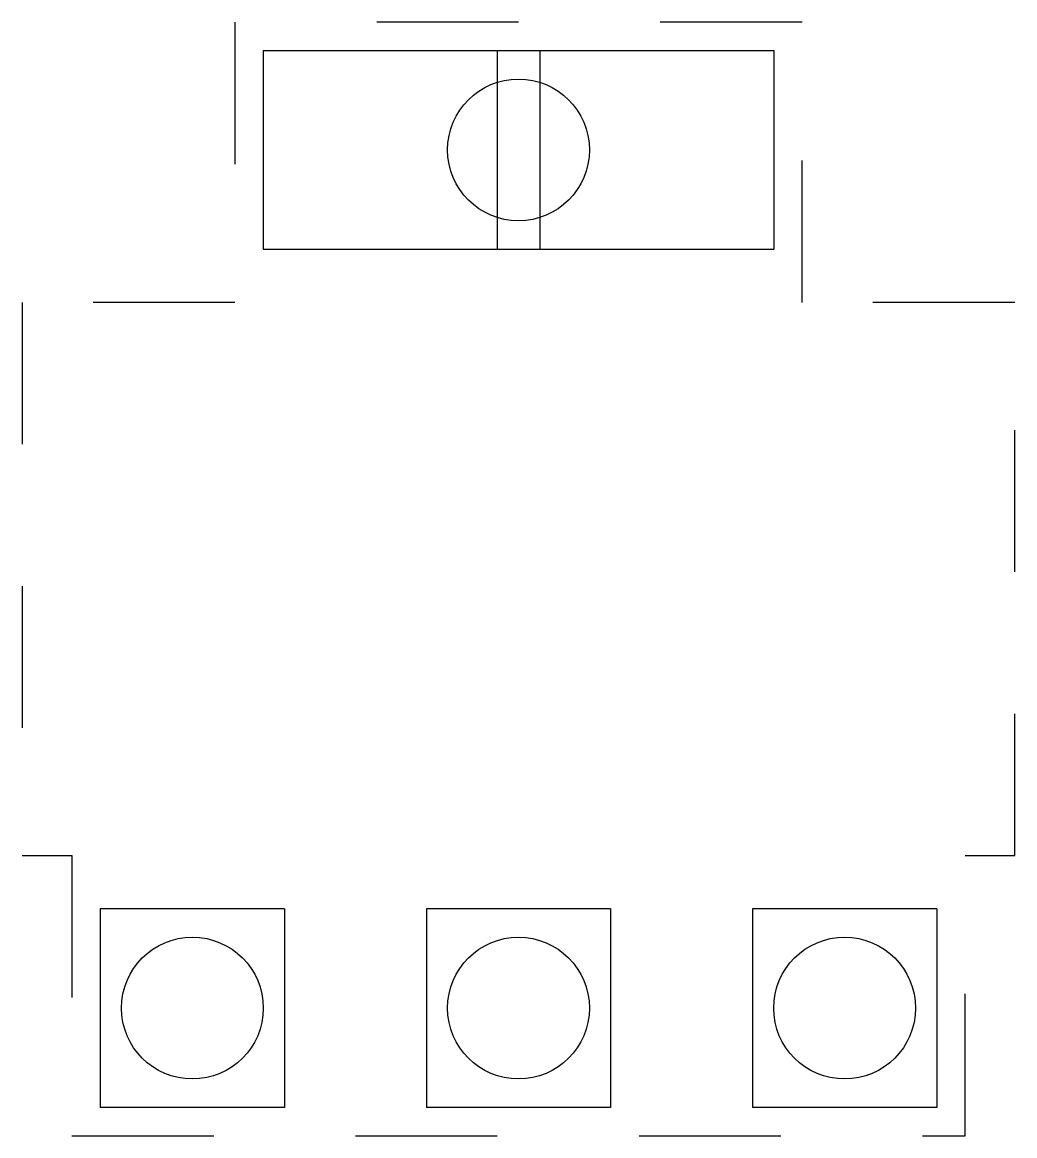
# Model space of a CAD drawing. Extents: x -3.5 to 3.5, y -3.92 to 3.93.
import ezdxf

# ---------------------------------------------------------------- set-up
doc = ezdxf.new("R2010")
doc.units = 0
doc.linetypes.add('虚线', pattern=[2, 1, -1])
doc.layers.add('细实线层', color=7, linetype='CONTINUOUS')
doc.layers.add('虚线层', color=6, linetype='虚线')

msp = doc.modelspace()

# ---------------------------------------------------------------- linework, layer by layer
at = {"layer": '细实线层'}
for p, q in [((-1.8, 3.725), (-1.8, 2.325)), ((-1.8, 3.725), (1.8, 3.725)), ((-0.15, 3.725), (-0.15, 2.325)), ((0.15, 3.725), (0.15, 2.325)), ((1.8, 3.725), (1.8, 2.325)), ((-1.8, 2.325), (1.8, 2.325)), ((-2.95, -2.325), (-2.95, -3.725)), ((-1.65, -2.325), (-2.95, -2.325)), ((-1.65, -2.325), (-1.65, -3.725)), ((-0.65, -2.325), (-0.65, -3.725)), ((0.65, -2.325), (-0.65, -2.325)), ((0.65, -2.325), (0.65, -3.725)), ((2.95, -2.325), (1.65, -2.325)), ((1.65, -2.325), (1.65, -3.725)), ((2.95, -2.325), (2.95, -3.725)), ((-1.65, -3.725), (-2.95, -3.725)), ((0.65, -3.725), (-0.65, -3.725)), ((2.95, -3.725), (1.65, -3.725))]:
    msp.add_line(p, q, dxfattribs=at)
for centre in [(0, 3.025), (-2.3, -3.025), (0, -3.025), (2.3, -3.025)]:
    msp.add_circle(centre, 0.5, dxfattribs=at)
at = {"layer": '虚线层'}
msp.add_lwpolyline([(-3.5, -1.95), (-3.15, -1.95), (-3.15, -3.925), (3.15, -3.925), (3.15, -1.95), (3.5, -1.95), (3.5, 1.95), (2, 1.95), (2, 3.925), (-2, 3.925), (-2, 1.95), (-3.5, 1.95), (-3.5, -1.95)], close=True, dxfattribs=at)

doc.saveas('drawing.dxf')
